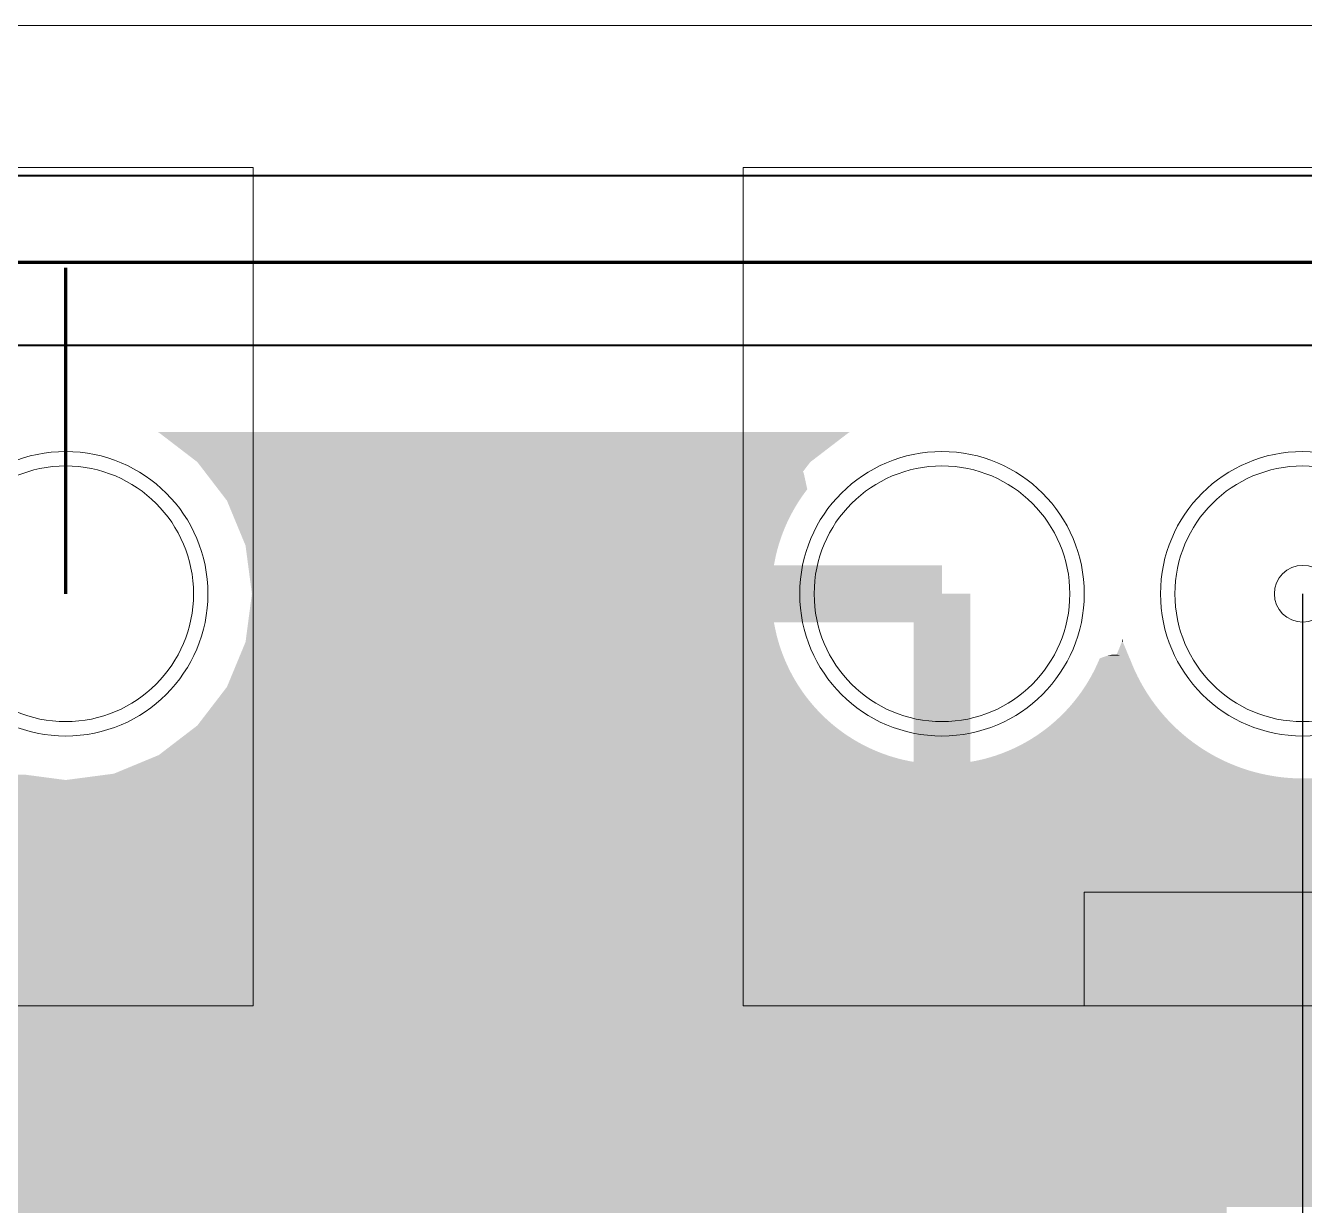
# Model space of a CAD drawing. Header units: millimetres. Extents: x 0 to 594, y 0 to 420.
# Drawn here: x 241.87 to 250.87, y 271.71 to 280.01 of the extents above; entities that cross this region are included whole.
import ezdxf

# ---------------------------------------------------------------- set-up
doc = ezdxf.new("R2010")
doc.units = ezdxf.units.MM
for name, pattern in [('K5LT32768', [0]), ('K5LT32771', [0]), ('K5LT32772', [0]), ('K5LT32773', [0]), ('K5LT32775', [0]), ('K5LT32780', [0]), ('K5LT32784', [0]), ('K5LT32787', [0])]:
    doc.linetypes.add(name, pattern=pattern)

# ---------------------------------------------------------------- blocks, each defined once
blk = doc.blocks.new('U224')
at = {"color": 7, "linetype": 'K5LT32768', "lineweight": 18}
blk.add_circle((250.8616, 276.0149), 0.2, dxfattribs=at)
blk = doc.blocks.new('U273')
at = {"color": 7, "linetype": 'K5LT32768', "lineweight": 18}
blk.add_circle((248.3216, 276.0149), 0.9, dxfattribs=at)
blk = doc.blocks.new('U274')
at = {"color": 7, "linetype": 'K5LT32768', "lineweight": 18}
blk.add_circle((250.8616, 276.0149), 0.9, dxfattribs=at)
blk = doc.blocks.new('U277')
at = {"color": 7, "linetype": 'K5LT32768', "lineweight": 18}
blk.add_circle((242.1516, 276.0149), 0.9, dxfattribs=at)
blk = doc.blocks.new('U398')
at = {"color": 1, "linetype": 'K5LT32771', "lineweight": 18, "true_color": 0xff0000}
blk.add_circle((248.3216, 276.0149), 1.0016, dxfattribs=at)
blk = doc.blocks.new('U399')
at = {"color": 1, "linetype": 'K5LT32771', "lineweight": 18, "true_color": 0xff0000}
blk.add_circle((250.8616, 276.0149), 1.0016, dxfattribs=at)
blk = doc.blocks.new('U402')
at = {"color": 1, "linetype": 'K5LT32771', "lineweight": 18, "true_color": 0xff0000}
blk.add_circle((242.1516, 276.0149), 1.0016, dxfattribs=at)
blk = doc.blocks.new('U976')
at = {"color": 3, "linetype": 'K5LT32773', "lineweight": 18, "true_color": 0x00ff00}
blk.add_circle((248.3216, 276.0149), 0.9, dxfattribs=at)
blk = doc.blocks.new('U977')
at = {"color": 3, "linetype": 'K5LT32773', "lineweight": 18, "true_color": 0x00ff00}
blk.add_circle((250.8616, 276.0149), 0.9, dxfattribs=at)
blk = doc.blocks.new('U980')
at = {"color": 3, "linetype": 'K5LT32773', "lineweight": 18, "true_color": 0x00ff00}
blk.add_circle((242.1516, 276.0149), 0.9, dxfattribs=at)
blk = doc.blocks.new('U1371')
at = {"color": 1, "linetype": 'K5LT32771', "lineweight": 18, "true_color": 0xff0000}
blk.add_circle((248.3216, 276.0149), 1.0016, dxfattribs=at)
blk = doc.blocks.new('U1372')
at = {"color": 1, "linetype": 'K5LT32771', "lineweight": 18, "true_color": 0xff0000}
blk.add_circle((250.8616, 276.0149), 1.0016, dxfattribs=at)
blk = doc.blocks.new('U1375')
at = {"color": 1, "linetype": 'K5LT32771', "lineweight": 18, "true_color": 0xff0000}
blk.add_circle((242.1516, 276.0149), 1.0016, dxfattribs=at)

msp = doc.modelspace()

# ---------------------------------------------------------------- hatches: boundary and pattern name
at = {"true_color": 0x00ff00}
for points in [[(242.8009, 277.1531), (242.8008, 277.1531), (247.6724, 277.1531)], [(242.8072, 277.1504), (242.8009, 277.1531), (247.6724, 277.1531), (247.666, 277.1504)], [(243.0788, 276.9421), (242.8072, 277.1504), (247.666, 277.1504), (247.3944, 276.9421)], [(242.8072, 277.1504), (242.8072, 277.1504), (247.666, 277.1504), (247.666, 277.1504)], [(243.2872, 276.6705), (243.0788, 276.9421), (247.3944, 276.9421), (247.1861, 276.6705)], [(243.0788, 276.9421), (243.0788, 276.9421), (247.3944, 276.9421), (247.3944, 276.9421)], [(243.4181, 276.3543), (243.2872, 276.6705), (247.1861, 276.6705), (247.0551, 276.3543)], [(243.4628, 276.0149), (243.4181, 276.3543), (247.0551, 276.3543), (247.0104, 276.0149)], [(243.4181, 276.3543), (243.4181, 276.3543), (247.0551, 276.3543), (247.0551, 276.3543)], [(243.4181, 275.6755), (243.4628, 276.0149), (247.0104, 276.0149), (247.0551, 275.6755)], [(243.4628, 276.0149), (243.4628, 276.0149), (247.0104, 276.0149), (247.0104, 276.0149)], [(243.2872, 275.3593), (243.4181, 275.6755), (247.0551, 275.6755), (247.1861, 275.3593)], [(243.4181, 275.6755), (243.4181, 275.6755), (247.0551, 275.6755), (247.0551, 275.6755)], [(249.4572, 275.3593), (249.5881, 275.6755), (249.5951, 275.6755), (249.7261, 275.3593)], [(249.5881, 275.6755), (249.5916, 275.7016), (249.5951, 275.6755)], [(249.5881, 275.6755), (249.5881, 275.6755), (249.5951, 275.6755), (249.5951, 275.6755)], [(243.0788, 275.0877), (243.2872, 275.3593), (247.1861, 275.3593), (247.3944, 275.0877)], [(249.2488, 275.0877), (249.4572, 275.3593), (249.7261, 275.3593), (249.9344, 275.0877)], [(242.8072, 274.8794), (243.0788, 275.0877), (247.3944, 275.0877), (247.666, 274.8794)], [(243.0788, 275.0877), (243.0788, 275.0877), (247.3944, 275.0877), (247.3944, 275.0877)], [(248.9772, 274.8794), (249.2488, 275.0877), (249.9344, 275.0877), (250.206, 274.8794)], [(249.2488, 275.0877), (249.2488, 275.0877), (249.9344, 275.0877), (249.9344, 275.0877)], [(242.491, 274.7484), (242.8072, 274.8794), (247.666, 274.8794), (247.9822, 274.7484)], [(242.8072, 274.8794), (242.8072, 274.8794), (247.666, 274.8794), (247.666, 274.8794)], [(248.661, 274.7484), (248.8567, 274.8295), (250.3263, 274.8295), (250.3263, 274.7484)], [(248.8567, 274.8295), (248.9772, 274.8794), (250.206, 274.8794), (250.3263, 274.8295)], [(248.9772, 274.8794), (248.9772, 274.8794), (250.206, 274.8794), (250.206, 274.8794)], [(239.8969, 274.7037), (239.8969, 274.7412), (241.8669, 274.7412), (242.1516, 274.7037)], [(242.1516, 274.7037), (242.491, 274.7484), (247.9822, 274.7484), (248.3216, 274.7037)], [(242.491, 274.7484), (242.491, 274.7484), (247.9822, 274.7484), (247.9822, 274.7484)], [(248.3216, 274.7037), (248.661, 274.7484), (250.3263, 274.7484), (250.3263, 274.7037)], [(239.8969, 271.565), (239.8969, 274.7037), (250.3263, 274.7037), (250.3263, 271.565)]]:
    msp.add_hatch(color=3, dxfattribs=at).paths.add_polyline_path(points)
for points in [[(243.5517, 276.8796), (243.5517, 276.9502), (247.2798, 276.9502), (247.3402, 276.8796)], [(243.5517, 276.9502), (243.5517, 276.9502), (247.2798, 276.9502)], [(243.5517, 276.8614), (243.5517, 276.8796), (247.3402, 276.8796), (247.3489, 276.8614)], [(243.5517, 276.7502), (243.5517, 276.8614), (247.3489, 276.8614), (247.3732, 276.7502)], [(243.5517, 276.7495), (243.5517, 276.7502), (247.3732, 276.7502), (247.3726, 276.7495)], [(243.5517, 276.7252), (243.5517, 276.7495), (247.3726, 276.7495), (247.3543, 276.7252)], [(243.5517, 276.7005), (243.5517, 276.7252), (247.3543, 276.7252), (247.3366, 276.7005)], [(243.5517, 276.6753), (243.5517, 276.7005), (247.3366, 276.7005), (247.3196, 276.6753)], [(243.5517, 276.6497), (243.5517, 276.6753), (247.3196, 276.6753), (247.3031, 276.6497)], [(243.5517, 276.6237), (243.5517, 276.6497), (247.3031, 276.6497), (247.2874, 276.6237)], [(243.5517, 276.5973), (243.5517, 276.6237), (247.2874, 276.6237), (247.2723, 276.5973)], [(243.5517, 276.5705), (243.5517, 276.5973), (247.2723, 276.5973), (247.2579, 276.5705)], [(243.5517, 276.5434), (243.5517, 276.5705), (247.2579, 276.5705), (247.2442, 276.5434)], [(243.5517, 276.516), (243.5517, 276.5434), (247.2442, 276.5434), (247.2311, 276.516)], [(243.5517, 276.4882), (243.5517, 276.516), (247.2311, 276.516), (247.2188, 276.4882)], [(243.5517, 276.4601), (243.5517, 276.4882), (247.2188, 276.4882), (247.2071, 276.4601)], [(243.5517, 276.4317), (243.5517, 276.4601), (247.2071, 276.4601), (247.1962, 276.4317)], [(243.5517, 276.4031), (243.5517, 276.4317), (247.1962, 276.4317), (247.186, 276.4031)], [(243.5517, 276.3742), (243.5517, 276.4031), (247.186, 276.4031), (247.1765, 276.3742)], [(243.5517, 276.345), (243.5517, 276.3742), (247.1765, 276.3742), (247.1678, 276.345)], [(243.5517, 276.3157), (243.5517, 276.345), (247.1678, 276.345), (247.1598, 276.3157)], [(243.5517, 276.2862), (243.5517, 276.3157), (247.1598, 276.3157), (247.1526, 276.2862)], [(243.5517, 276.2565), (243.5517, 276.2862), (247.1526, 276.2862), (247.1461, 276.2565)], [(243.5517, 276.2266), (243.5517, 276.2565), (247.1461, 276.2565), (247.1403, 276.2266)], [(243.5517, 276.2149), (243.5517, 276.2266), (247.1403, 276.2266), (247.1384, 276.2149)], [(243.5517, 276.0149), (243.5517, 276.2149), (248.3216, 276.2149), (248.3216, 276.0149)], [(243.5517, 276.2149), (243.5517, 276.2149), (247.1384, 276.2149), (248.3216, 276.2149)], [(243.5502, 275.9502), (243.5513, 275.9826), (248.5216, 275.9826), (248.5216, 275.9502)], [(243.5513, 275.9826), (243.5517, 276.0149), (248.5216, 276.0149), (248.5216, 275.9826)], [(243.5517, 276.0149), (243.5517, 276.0149), (248.3216, 276.0149), (248.5216, 276.0149)], [(243.5457, 275.8857), (243.5483, 275.918), (248.5216, 275.918), (248.5216, 275.8857)], [(243.5483, 275.918), (243.5502, 275.9502), (248.5216, 275.9502), (248.5216, 275.918)], [(243.5334, 275.7895), (243.5355, 275.8032), (247.1403, 275.8032), (247.143, 275.7895)], [(243.5355, 275.8032), (243.5373, 275.8149), (247.1384, 275.8149), (247.1403, 275.8032)], [(243.5373, 275.8149), (243.5383, 275.8215), (248.5216, 275.8215), (248.5216, 275.8149)], [(243.5383, 275.8215), (243.5424, 275.8536), (248.5216, 275.8536), (248.5216, 275.8215)], [(243.5424, 275.8536), (243.5457, 275.8857), (248.5216, 275.8857), (248.5216, 275.8536)], [(248.1216, 274.8317), (248.1216, 275.8149), (248.5216, 275.8149), (248.5216, 274.8317)], [(243.5145, 275.6943), (243.5189, 275.7141), (247.1598, 275.7141), (247.1652, 275.6943)], [(243.5189, 275.7141), (243.5215, 275.7259), (247.1569, 275.7259), (247.1598, 275.7141)], [(243.5215, 275.7259), (243.525, 275.7436), (247.1526, 275.7436), (247.1569, 275.7259)], [(243.525, 275.7436), (243.5278, 275.7576), (247.1496, 275.7576), (247.1526, 275.7436)], [(243.5278, 275.7576), (243.5306, 275.7733), (247.1461, 275.7733), (247.1496, 275.7576)], [(243.5306, 275.7733), (243.5334, 275.7895), (247.143, 275.7895), (247.1461, 275.7733)], [(243.489, 275.6007), (243.4968, 275.6268), (247.186, 275.6268), (247.1953, 275.6007)], [(243.4968, 275.6268), (243.4982, 275.6317), (247.1844, 275.6317), (247.186, 275.6268)], [(243.4982, 275.6317), (243.5047, 275.6556), (247.1765, 275.6556), (247.1844, 275.6317)], [(243.5047, 275.6556), (243.5067, 275.663), (247.1743, 275.663), (247.1765, 275.6556)], [(243.5067, 275.663), (243.5122, 275.6848), (247.1678, 275.6848), (247.1743, 275.663)], [(243.5122, 275.6848), (243.5145, 275.6943), (247.1652, 275.6943), (247.1678, 275.6848)], [(243.459, 275.5139), (243.4685, 275.5394), (247.2198, 275.5394), (247.2311, 275.5139)], [(243.4685, 275.5394), (243.4693, 275.5416), (247.2188, 275.5416), (247.2198, 275.5394)], [(243.4693, 275.5416), (243.479, 275.5697), (247.2071, 275.5697), (247.2188, 275.5416)], [(243.479, 275.5697), (243.4791, 275.57), (247.207, 275.57), (247.2071, 275.5697)], [(243.4791, 275.57), (243.4882, 275.5981), (247.1962, 275.5981), (247.207, 275.57)], [(243.4882, 275.5981), (243.489, 275.6007), (247.1953, 275.6007), (247.1962, 275.5981)], [(249.4137, 275.5174), (249.4244, 275.5416), (249.6508, 275.5416), (249.6605, 275.5174)], [(249.4244, 275.5416), (249.4267, 275.547), (249.6486, 275.547), (249.6508, 275.5416)], [(249.4267, 275.547), (249.431, 275.5573), (249.6448, 275.5573), (249.6486, 275.547)], [(249.431, 275.5573), (249.4322, 275.5603), (249.6354, 275.5603), (249.6448, 275.5573)], [(249.4322, 275.5603), (249.4873, 275.5797), (249.5745, 275.5797), (249.6354, 275.5603)], [(249.4873, 275.5797), (249.5188, 275.5859), (249.5551, 275.5859), (249.5745, 275.5797)], [(249.5188, 275.5859), (249.522, 275.5861), (249.5544, 275.5861), (249.5551, 275.5859)], [(249.522, 275.5861), (249.543, 275.5874), (249.5544, 275.5861)], [(243.4247, 275.4325), (243.4324, 275.4494), (247.2632, 275.4494), (247.2723, 275.4325)], [(243.4324, 275.4494), (243.4367, 275.4593), (247.2579, 275.4593), (247.2632, 275.4494)], [(243.4367, 275.4593), (243.4451, 275.4791), (247.2479, 275.4791), (247.2579, 275.4593)], [(243.4451, 275.4791), (243.4481, 275.4864), (247.2442, 275.4864), (247.2479, 275.4791)], [(243.4481, 275.4864), (243.4572, 275.5091), (247.2334, 275.5091), (247.2442, 275.4864)], [(243.4572, 275.5091), (243.459, 275.5139), (247.2311, 275.5139), (247.2334, 275.5091)], [(249.3709, 275.4325), (249.3852, 275.459), (249.6863, 275.459), (249.6993, 275.4325)], [(249.3852, 275.459), (249.3853, 275.4593), (249.6862, 275.4593), (249.6863, 275.459)], [(249.3853, 275.4593), (249.399, 275.4864), (249.6738, 275.4864), (249.6862, 275.4593)], [(249.399, 275.4864), (249.3998, 275.488), (249.673, 275.488), (249.6738, 275.4864)], [(249.3998, 275.488), (249.4121, 275.5139), (249.662, 275.5139), (249.673, 275.488)], [(249.4121, 275.5139), (249.4137, 275.5174), (249.6605, 275.5174), (249.662, 275.5139)], [(243.3748, 275.3336), (243.3862, 275.3545), (247.3196, 275.3545), (247.3337, 275.3336)], [(243.3862, 275.3545), (243.3902, 275.362), (247.3148, 275.362), (247.3196, 275.3545)], [(243.3902, 275.362), (243.3995, 275.3801), (247.3031, 275.3801), (247.3148, 275.362)], [(243.3995, 275.3801), (243.4049, 275.3908), (247.2967, 275.3908), (247.3031, 275.3801)], [(243.4049, 275.3908), (243.4123, 275.4061), (247.2874, 275.4061), (247.2967, 275.3908)], [(243.4123, 275.4061), (243.419, 275.4199), (247.2795, 275.4199), (247.2874, 275.4061)], [(243.419, 275.4199), (243.4247, 275.4325), (247.2723, 275.4325), (247.2795, 275.4199)], [(249.3183, 275.3465), (249.3237, 275.3545), (249.7419, 275.3545), (249.7465, 275.3465)], [(249.3237, 275.3545), (249.3363, 275.3741), (249.7304, 275.3741), (249.7419, 275.3545)], [(249.3363, 275.3741), (249.3401, 275.3801), (249.7271, 275.3801), (249.7304, 275.3741)], [(249.3401, 275.3801), (249.3533, 275.402), (249.715, 275.402), (249.7271, 275.3801)], [(249.3533, 275.402), (249.3558, 275.4061), (249.7129, 275.4061), (249.715, 275.402)], [(249.3558, 275.4061), (249.3697, 275.4304), (249.7003, 275.4304), (249.7129, 275.4061)], [(249.3697, 275.4304), (249.3709, 275.4325), (249.6993, 275.4325), (249.7003, 275.4304)], [(243.3284, 275.2565), (243.342, 275.2779), (247.3745, 275.2779), (247.3915, 275.2565)], [(243.342, 275.2779), (243.3435, 275.2803), (247.3726, 275.2803), (247.3745, 275.2779)], [(243.3435, 275.2803), (243.3582, 275.3046), (247.3543, 275.3046), (247.3726, 275.2803)], [(243.3582, 275.3046), (243.3587, 275.3055), (247.3537, 275.3055), (247.3543, 275.3046)], [(243.3587, 275.3055), (243.3724, 275.3293), (247.3366, 275.3293), (247.3537, 275.3055)], [(243.3724, 275.3293), (243.3748, 275.3336), (247.3337, 275.3336), (247.3366, 275.3293)], [(249.2517, 275.2565), (249.2595, 275.2663), (249.7987, 275.2663), (249.8058, 275.2565)], [(249.2595, 275.2663), (249.2706, 275.2803), (249.7891, 275.2803), (249.7987, 275.2663)], [(249.2706, 275.2803), (249.2799, 275.2926), (249.7806, 275.2926), (249.7891, 275.2803)], [(249.2799, 275.2926), (249.2889, 275.3046), (249.7728, 275.3046), (249.7806, 275.2926)], [(249.2889, 275.3046), (249.2995, 275.3193), (249.7632, 275.3193), (249.7728, 275.3046)], [(249.2995, 275.3193), (249.3066, 275.3293), (249.7571, 275.3293), (249.7632, 275.3193)], [(249.3066, 275.3293), (249.3183, 275.3465), (249.7465, 275.3465), (249.7571, 275.3293)], [(243.2651, 275.1663), (243.2689, 275.1712), (247.4683, 275.1712), (247.473, 275.1663)], [(243.2689, 275.1712), (243.2814, 275.1881), (247.4518, 275.1881), (247.4683, 275.1712)], [(243.2814, 275.1881), (243.2881, 275.1972), (247.4434, 275.1972), (247.4518, 275.1881)], [(243.2881, 275.1972), (243.2974, 275.2104), (247.4311, 275.2104), (247.4434, 275.1972)], [(243.2974, 275.2104), (243.3067, 275.2237), (247.4194, 275.2237), (247.4311, 275.2104)], [(243.3067, 275.2237), (243.3131, 275.2332), (247.411, 275.2332), (247.4194, 275.2237)], [(243.3131, 275.2332), (243.3246, 275.2505), (247.3965, 275.2505), (247.411, 275.2332)], [(243.3246, 275.2505), (243.3284, 275.2565), (247.3915, 275.2565), (247.3965, 275.2505)], [(249.1702, 275.1663), (249.1914, 275.1881), (249.8583, 275.1881), (249.8767, 275.1663)], [(249.1914, 275.1881), (249.1933, 275.1901), (249.8566, 275.1901), (249.8583, 275.1881)], [(249.1933, 275.1901), (249.2121, 275.2104), (249.8404, 275.2104), (249.8566, 275.1901)], [(249.2121, 275.2104), (249.2162, 275.215), (249.8367, 275.215), (249.8404, 275.2104)], [(249.2162, 275.215), (249.2322, 275.2332), (249.8228, 275.2332), (249.8367, 275.215)], [(249.2322, 275.2332), (249.2382, 275.2404), (249.8173, 275.2404), (249.8228, 275.2332)], [(249.2382, 275.2404), (249.2517, 275.2565), (249.8058, 275.2565), (249.8173, 275.2404)], [(243.1863, 275.0717), (243.198, 275.0848), (247.5632, 275.0848), (247.5797, 275.0717)], [(243.198, 275.0848), (243.2078, 275.0958), (247.5501, 275.0958), (247.5632, 275.0848)], [(243.2078, 275.0958), (243.215, 275.1043), (247.5399, 275.1043), (247.5501, 275.0958)], [(243.215, 275.1043), (243.2287, 275.1205), (247.5215, 275.1205), (247.5399, 275.1043)], [(243.2287, 275.1205), (243.2319, 275.1244), (247.5171, 275.1244), (247.5215, 275.1205)], [(243.2319, 275.1244), (243.2487, 275.1451), (247.4948, 275.1451), (247.5171, 275.1244)], [(243.2487, 275.1451), (243.2491, 275.1456), (247.4943, 275.1456), (247.4948, 275.1451)], [(243.2491, 275.1456), (243.2651, 275.1663), (247.473, 275.1663), (247.4943, 275.1456)], [(249.0655, 275.0733), (249.08, 275.0848), (249.9534, 275.0848), (249.9651, 275.0733)], [(249.08, 275.0848), (249.0929, 275.0956), (249.9423, 275.0956), (249.9534, 275.0848)], [(249.0929, 275.0956), (249.1033, 275.1043), (249.9338, 275.1043), (249.9423, 275.0956)], [(249.1033, 275.1043), (249.1193, 275.1184), (249.92, 275.1184), (249.9338, 275.1043)], [(249.1193, 275.1184), (249.1261, 275.1244), (249.9145, 275.1244), (249.92, 275.1184)], [(249.1261, 275.1244), (249.1449, 275.1418), (249.8983, 275.1418), (249.9145, 275.1244)], [(249.1449, 275.1418), (249.1484, 275.1451), (249.8954, 275.1451), (249.8983, 275.1418)], [(249.1484, 275.1451), (249.1696, 275.1657), (249.8772, 275.1657), (249.8954, 275.1451)], [(249.1696, 275.1657), (249.1702, 275.1663), (249.8767, 275.1663), (249.8772, 275.1657)], [(243.0954, 274.9807), (243.1122, 274.9964), (247.6868, 274.9964), (247.7128, 274.9807)], [(243.1122, 274.9964), (243.1185, 275.0023), (247.6777, 275.0023), (247.6868, 274.9964)], [(243.1185, 275.0023), (243.1294, 275.0129), (247.6612, 275.0129), (247.6777, 275.0023)], [(243.1294, 275.0129), (243.1416, 275.0249), (247.6434, 275.0249), (247.6612, 275.0129)], [(243.1416, 275.0249), (243.1465, 275.0299), (247.636, 275.0299), (247.6434, 275.0249)], [(243.1465, 275.0299), (243.1638, 275.0476), (247.6113, 275.0476), (247.636, 275.0299)], [(243.1638, 275.0476), (243.1642, 275.048), (247.6108, 275.048), (247.6113, 275.0476)], [(243.1642, 275.048), (243.1809, 275.0659), (247.587, 275.0659), (247.6108, 275.048)], [(243.1809, 275.0659), (243.1863, 275.0717), (247.5797, 275.0717), (247.587, 275.0659)], [(248.9304, 274.9807), (248.9458, 274.99), (250.0617, 274.99), (250.0739, 274.9807)], [(248.9458, 274.99), (248.9564, 274.9964), (250.0537, 274.9964), (250.0617, 274.99)], [(248.9564, 274.9964), (248.9774, 275.0099), (250.0368, 275.0099), (250.0537, 274.9964)], [(248.9774, 275.0099), (248.982, 275.0129), (250.0333, 275.0129), (250.0368, 275.0099)], [(248.982, 275.0129), (249.0072, 275.0299), (250.0131, 275.0299), (250.0333, 275.0129)], [(249.0072, 275.0299), (249.0081, 275.0305), (250.0124, 275.0305), (250.0131, 275.0299)], [(249.0081, 275.0305), (249.0319, 275.0476), (249.9931, 275.0476), (250.0124, 275.0305)], [(249.0319, 275.0476), (249.0372, 275.0516), (249.9885, 275.0516), (249.9931, 275.0476)], [(249.0372, 275.0516), (249.0562, 275.0659), (249.9731, 275.0659), (249.9885, 275.0516)], [(249.0562, 275.0659), (249.0655, 275.0733), (249.9651, 275.0733), (249.9731, 275.0659)], [(242.9844, 274.8895), (242.9953, 274.8976), (247.8837, 274.8976), (247.9048, 274.8895)], [(242.9953, 274.8976), (242.9989, 274.9004), (247.8764, 274.9004), (247.8837, 274.8976)], [(242.9989, 274.9004), (243.0141, 274.9121), (247.8483, 274.9121), (247.8764, 274.9004)], [(243.0141, 274.9121), (243.0209, 274.9174), (247.8364, 274.9174), (247.8483, 274.9121)], [(243.0209, 274.9174), (243.0295, 274.9244), (247.8206, 274.9244), (247.8364, 274.9174)], [(243.0295, 274.9244), (243.0457, 274.9375), (247.7931, 274.9375), (247.8206, 274.9244)], [(243.0457, 274.9375), (243.046, 274.9378), (247.7925, 274.9378), (247.7931, 274.9375)], [(243.046, 274.9378), (243.0619, 274.9512), (247.766, 274.9512), (247.7925, 274.9378)], [(243.0619, 274.9512), (243.0707, 274.9587), (247.7521, 274.9587), (247.766, 274.9512)], [(243.0707, 274.9587), (243.0785, 274.9656), (247.7392, 274.9656), (247.7521, 274.9587)], [(243.0785, 274.9656), (243.0948, 274.9802), (247.7137, 274.9802), (247.7392, 274.9656)], [(243.0948, 274.9802), (243.0954, 274.9807), (247.7128, 274.9807), (247.7137, 274.9802)], [(248.7384, 274.8895), (248.7653, 274.8998), (250.1932, 274.8998), (250.2109, 274.8895)], [(248.7653, 274.8998), (248.7668, 274.9004), (250.1922, 274.9004), (250.1932, 274.8998)], [(248.7668, 274.9004), (248.7949, 274.9121), (250.1732, 274.9121), (250.1922, 274.9004)], [(248.7949, 274.9121), (248.8048, 274.9165), (250.166, 274.9165), (250.1732, 274.9121)], [(248.8048, 274.9165), (248.8226, 274.9244), (250.1539, 274.9244), (250.166, 274.9165)], [(248.8226, 274.9244), (248.8426, 274.9339), (250.1393, 274.9339), (250.1539, 274.9244)], [(248.8426, 274.9339), (248.8501, 274.9375), (250.1341, 274.9375), (250.1393, 274.9339)], [(248.8501, 274.9375), (248.8772, 274.9512), (250.1142, 274.9512), (250.1341, 274.9375)], [(248.8772, 274.9512), (248.8787, 274.952), (250.113, 274.952), (250.1142, 274.9512)], [(248.8787, 274.952), (248.904, 274.9656), (250.0941, 274.9656), (250.113, 274.952)], [(248.904, 274.9656), (248.9128, 274.9706), (250.0871, 274.9706), (250.0941, 274.9656)], [(248.9128, 274.9706), (248.9304, 274.9807), (250.0739, 274.9807), (250.0871, 274.9706)], [(242.8507, 274.8019), (242.861, 274.8078), (250.379, 274.8078), (250.3937, 274.8019)], [(242.861, 274.8078), (242.871, 274.8138), (250.3641, 274.8138), (250.379, 274.8078)], [(242.871, 274.8138), (242.8887, 274.8245), (250.339, 274.8245), (250.3641, 274.8138)], [(242.8887, 274.8245), (242.8915, 274.8263), (250.3347, 274.8263), (250.339, 274.8245)], [(242.8915, 274.8263), (242.9, 274.8317), (250.3229, 274.8317), (250.3347, 274.8263)], [(242.9, 274.8317), (242.903, 274.8336), (248.1099, 274.8336), (248.1216, 274.8317)], [(242.903, 274.8336), (242.9121, 274.8394), (248.08, 274.8394), (248.1099, 274.8336)], [(242.9121, 274.8394), (242.916, 274.8419), (248.0686, 274.8419), (248.08, 274.8394)], [(242.916, 274.8419), (242.922, 274.8459), (248.0503, 274.8459), (248.0686, 274.8419)], [(242.922, 274.8459), (242.9328, 274.8531), (248.0208, 274.8531), (248.0503, 274.8459)], [(242.9328, 274.8531), (242.9428, 274.8598), (247.9963, 274.8598), (248.0208, 274.8531)], [(242.9428, 274.8598), (242.9447, 274.8611), (247.9915, 274.8611), (247.9963, 274.8598)], [(242.9447, 274.8611), (242.9571, 274.8698), (247.9623, 274.8698), (247.9915, 274.8611)], [(242.9571, 274.8698), (242.9693, 274.8784), (247.9363, 274.8784), (247.9623, 274.8698)], [(242.9693, 274.8784), (242.9705, 274.8793), (247.9335, 274.8793), (247.9363, 274.8784)], [(242.9705, 274.8793), (242.9844, 274.8895), (247.9048, 274.8895), (247.9335, 274.8793)], [(248.5216, 274.8317), (248.5333, 274.8336), (250.3188, 274.8336), (250.3229, 274.8317)], [(248.5333, 274.8336), (248.5632, 274.8394), (250.3062, 274.8394), (250.3188, 274.8336)], [(248.5632, 274.8394), (248.5641, 274.8396), (250.3057, 274.8396), (250.3062, 274.8394)], [(248.5641, 274.8396), (248.5929, 274.8459), (250.2929, 274.8459), (250.3057, 274.8396)], [(248.5929, 274.8459), (248.6224, 274.8531), (250.2781, 274.8531), (250.2929, 274.8459)], [(248.6224, 274.8531), (248.6243, 274.8536), (250.2771, 274.8536), (250.2781, 274.8531)], [(248.6243, 274.8536), (248.6517, 274.8611), (250.2626, 274.8611), (250.2771, 274.8536)], [(248.6517, 274.8611), (248.6759, 274.8683), (250.2487, 274.8683), (250.2626, 274.8611)], [(248.6759, 274.8683), (248.6809, 274.8698), (250.246, 274.8698), (250.2487, 274.8683)], [(248.6809, 274.8698), (248.7098, 274.8793), (250.2288, 274.8793), (250.246, 274.8698)], [(248.7098, 274.8793), (248.7222, 274.8837), (250.2208, 274.8837), (250.2288, 274.8793)], [(248.7222, 274.8837), (248.7384, 274.8895), (250.2109, 274.8895), (250.2208, 274.8837)], [(242.675, 274.7164), (242.6797, 274.7183), (250.766, 274.7183), (250.7978, 274.7164)], [(242.6797, 274.7183), (242.6867, 274.7211), (250.7342, 274.7211), (250.766, 274.7183)], [(242.6867, 274.7211), (242.6874, 274.7214), (250.7315, 274.7214), (250.7342, 274.7211)], [(242.6874, 274.7214), (242.6949, 274.7246), (250.7025, 274.7246), (250.7315, 274.7214)], [(242.6949, 274.7246), (242.705, 274.7289), (250.6708, 274.7289), (250.7025, 274.7246)], [(242.705, 274.7289), (242.7169, 274.734), (250.6393, 274.734), (250.6708, 274.7289)], [(242.7169, 274.734), (242.7171, 274.7341), (250.6388, 274.7341), (250.6393, 274.734)], [(242.7171, 274.7341), (242.7297, 274.7398), (250.608, 274.7398), (250.6388, 274.7341)], [(242.7297, 274.7398), (242.7442, 274.7464), (250.5767, 274.7464), (250.608, 274.7398)], [(242.7442, 274.7464), (242.7466, 274.7475), (250.5721, 274.7475), (250.5767, 274.7464)], [(242.7466, 274.7475), (242.7596, 274.7538), (250.5457, 274.7538), (250.5721, 274.7475)], [(242.7596, 274.7538), (242.7757, 274.7616), (250.516, 274.7616), (250.5457, 274.7538)], [(242.7757, 274.7616), (242.7763, 274.7619), (250.5148, 274.7619), (250.516, 274.7616)], [(242.7763, 274.7619), (242.7937, 274.7708), (250.4842, 274.7708), (250.5148, 274.7619)], [(242.7937, 274.7708), (242.8045, 274.7763), (250.4668, 274.7763), (250.4842, 274.7708)], [(242.8045, 274.7763), (242.812, 274.7804), (250.4538, 274.7804), (250.4668, 274.7763)], [(242.812, 274.7804), (242.8311, 274.7908), (250.4236, 274.7908), (250.4538, 274.7804)], [(242.8311, 274.7908), (242.8329, 274.7918), (250.4209, 274.7918), (250.4236, 274.7908)], [(242.8329, 274.7918), (242.8507, 274.8019), (250.3937, 274.8019), (250.4209, 274.7918)], [(231.063, 274.6241), (231.095, 274.6282), (241.9582, 274.6282), (241.9902, 274.6241)], [(231.095, 274.6282), (231.127, 274.6331), (241.9262, 274.6331), (241.9582, 274.6282)], [(231.127, 274.6331), (231.1589, 274.6387), (241.8943, 274.6387), (241.9262, 274.6331)], [(231.1589, 274.6387), (231.1906, 274.645), (241.8626, 274.645), (241.8943, 274.6387)], [(242.313, 274.6241), (242.345, 274.6282), (253.2082, 274.6282), (253.2402, 274.6241)], [(242.345, 274.6282), (242.377, 274.6331), (253.1762, 274.6331), (253.2082, 274.6282)], [(242.377, 274.6331), (242.4089, 274.6387), (253.1443, 274.6387), (253.1762, 274.6331)], [(242.4089, 274.6387), (242.4406, 274.645), (253.1126, 274.645), (253.1443, 274.6387)], [(242.4406, 274.645), (242.4722, 274.652), (253.0811, 274.652), (253.1126, 274.645)], [(242.4722, 274.652), (242.5036, 274.6598), (253.0496, 274.6598), (253.0811, 274.652)], [(242.5036, 274.6598), (242.5348, 274.6682), (253.0184, 274.6682), (253.0496, 274.6598)], [(242.5348, 274.6682), (242.5658, 274.6775), (252.9874, 274.6775), (253.0184, 274.6682)], [(242.5658, 274.6775), (242.5965, 274.6874), (252.9567, 274.6874), (252.9874, 274.6775)], [(242.5965, 274.6874), (242.6271, 274.698), (252.9261, 274.698), (252.9567, 274.6874)], [(242.6271, 274.698), (242.6574, 274.7093), (252.8958, 274.7093), (252.9261, 274.698)], [(242.6574, 274.7093), (242.6711, 274.7148), (252.8822, 274.7148), (252.8958, 274.7093)], [(242.6711, 274.7148), (242.672, 274.7152), (250.8297, 274.7152), (250.8616, 274.7148)], [(242.672, 274.7152), (242.675, 274.7164), (250.7978, 274.7164), (250.8297, 274.7152)], [(250.8616, 274.7148), (250.8935, 274.7152), (252.8812, 274.7152), (252.8822, 274.7148)], [(198.192, 274.498), (198.1978, 274.5625), (285.584, 274.5625), (285.6485, 274.498)], [(198.1978, 274.5625), (198.202, 274.6148), (285.5317, 274.6148), (285.584, 274.5625)], [(230.9016, 274.6148), (230.9339, 274.6152), (242.1193, 274.6152), (242.1516, 274.6148)], [(230.9339, 274.6152), (230.9663, 274.6163), (242.0869, 274.6163), (242.1193, 274.6152)], [(230.9663, 274.6163), (230.9985, 274.6182), (242.0547, 274.6182), (242.0869, 274.6163)], [(230.9985, 274.6182), (231.0308, 274.6208), (242.0224, 274.6208), (242.0547, 274.6182)], [(231.0308, 274.6208), (231.063, 274.6241), (241.9902, 274.6241), (242.0224, 274.6208)], [(242.1516, 274.6148), (242.1839, 274.6152), (253.3693, 274.6152), (253.4016, 274.6148)], [(242.1839, 274.6152), (242.2163, 274.6163), (253.3369, 274.6163), (253.3693, 274.6152)], [(242.2163, 274.6163), (242.2485, 274.6182), (253.3047, 274.6182), (253.3369, 274.6163)], [(242.2485, 274.6182), (242.2808, 274.6208), (253.2724, 274.6208), (253.3047, 274.6182)], [(242.2808, 274.6208), (242.313, 274.6241), (253.2402, 274.6241), (253.2724, 274.6208)], [(198.1854, 274.4337), (198.192, 274.498), (285.6485, 274.498), (285.7128, 274.4337)], [(198.1698, 274.3052), (198.1779, 274.3694), (285.7771, 274.3694), (285.8413, 274.3052)], [(198.1779, 274.3694), (198.1815, 274.3999), (285.7466, 274.3999), (285.7771, 274.3694)], [(198.1815, 274.3999), (198.1854, 274.4337), (285.7128, 274.4337), (285.7466, 274.3999)], [(198.1608, 274.2411), (198.1698, 274.3052), (285.8413, 274.3052), (285.9054, 274.2411)], [(198.1408, 274.115), (198.1511, 274.1771), (285.9694, 274.1771), (286.0315, 274.115)], [(198.1511, 274.1771), (198.1608, 274.2411), (285.9054, 274.2411), (285.9694, 274.1771)], [(206.883, 274.1146), (206.8616, 274.115), (286.0315, 274.115), (286.0319, 274.1146)], [(206.9044, 274.1135), (206.883, 274.1146), (286.0319, 274.1146), (286.033, 274.1135)], [(206.9257, 274.1116), (206.9044, 274.1135), (286.033, 274.1135), (286.0349, 274.1116)], [(206.947, 274.1089), (206.9257, 274.1116), (286.0349, 274.1116), (286.0376, 274.1089)], [(206.9682, 274.1055), (206.947, 274.1089), (286.0376, 274.1089), (286.041, 274.1055)], [(206.9892, 274.1013), (206.9682, 274.1055), (286.041, 274.1055), (286.0452, 274.1013)], [(207.01, 274.0964), (206.9892, 274.1013), (286.0452, 274.1013), (286.0501, 274.0964)], [(207.0307, 274.0907), (207.01, 274.0964), (286.0501, 274.0964), (286.0558, 274.0907)], [(207.0511, 274.0843), (207.0307, 274.0907), (286.0558, 274.0907), (286.0622, 274.0843)], [(207.0713, 274.0772), (207.0511, 274.0843), (286.0622, 274.0843), (286.0693, 274.0772)], [(207.0912, 274.0693), (207.0713, 274.0772), (286.0693, 274.0772), (286.0772, 274.0693)], [(207.1109, 274.0608), (207.0912, 274.0693), (286.0772, 274.0693), (286.0857, 274.0608)], [(207.1302, 274.0515), (207.1109, 274.0608), (286.0857, 274.0608), (286.095, 274.0515)], [(207.1492, 274.0416), (207.1302, 274.0515), (286.095, 274.0515), (286.1049, 274.0416)], [(207.1678, 274.031), (207.1492, 274.0416), (286.1049, 274.0416), (286.1155, 274.031)], [(207.186, 274.0197), (207.1678, 274.031), (286.1155, 274.031), (286.1268, 274.0197)], [(207.2039, 274.0078), (207.186, 274.0197), (286.1268, 274.0197), (286.1387, 274.0078)], [(207.2212, 273.9953), (207.2039, 274.0078), (286.1387, 274.0078), (286.1512, 273.9953)], [(207.2381, 273.9822), (207.2212, 273.9953), (286.1512, 273.9953), (286.1643, 273.9822)], [(207.2546, 273.9684), (207.2381, 273.9822), (286.1643, 273.9822), (286.1781, 273.9684)], [(207.2705, 273.9541), (207.2546, 273.9684), (286.1781, 273.9684), (286.1924, 273.9541)], [(207.2859, 273.9392), (207.2705, 273.9541), (286.1924, 273.9541), (286.2073, 273.9392)], [(207.3008, 273.9238), (207.2859, 273.9392), (286.2073, 273.9392), (286.2227, 273.9238)], [(207.3151, 273.9079), (207.3008, 273.9238), (286.2227, 273.9238), (286.2386, 273.9079)], [(207.3289, 273.8914), (207.3151, 273.9079), (286.2386, 273.9079), (286.2551, 273.8914)], [(207.342, 273.8745), (207.3289, 273.8914), (286.2551, 273.8914), (286.272, 273.8745)], [(207.3545, 273.8572), (207.342, 273.8745), (286.272, 273.8745), (286.2893, 273.8572)], [(207.3664, 273.8393), (207.3545, 273.8572), (286.2893, 273.8572), (286.3072, 273.8393)], [(207.3777, 273.8211), (207.3664, 273.8393), (286.3072, 273.8393), (286.3254, 273.8211)], [(207.3883, 273.8025), (207.3777, 273.8211), (286.3254, 273.8211), (286.344, 273.8025)], [(207.3982, 273.7835), (207.3883, 273.8025), (286.344, 273.8025), (286.363, 273.7835)], [(207.4071, 273.765), (207.3982, 273.7835), (286.363, 273.7835), (286.3815, 273.765)], [(212.8852, 273.7646), (212.8616, 273.765), (286.3815, 273.765), (286.3819, 273.7646)], [(212.9087, 273.7635), (212.8852, 273.7646), (286.3819, 273.7646), (286.383, 273.7635)], [(212.9322, 273.7617), (212.9087, 273.7635), (286.383, 273.7635), (286.3848, 273.7617)], [(212.9556, 273.7591), (212.9322, 273.7617), (286.3848, 273.7617), (286.3874, 273.7591)], [(212.9789, 273.7557), (212.9556, 273.7591), (286.3874, 273.7591), (286.3908, 273.7557)], [(213.0021, 273.7517), (212.9789, 273.7557), (286.3908, 273.7557), (286.3948, 273.7517)], [(213.0252, 273.7469), (213.0021, 273.7517), (286.3948, 273.7517), (286.3996, 273.7469)], [(213.0481, 273.7414), (213.0252, 273.7469), (286.3996, 273.7469), (286.4051, 273.7414)], [(213.0709, 273.7352), (213.0481, 273.7414), (286.4051, 273.7414), (286.4113, 273.7352)], [(213.0934, 273.7283), (213.0709, 273.7352), (286.4113, 273.7352), (286.4182, 273.7283)], [(213.1157, 273.7206), (213.0934, 273.7283), (286.4182, 273.7283), (286.4259, 273.7206)], [(213.1377, 273.7123), (213.1157, 273.7206), (286.4259, 273.7206), (286.4342, 273.7123)], [(213.1595, 273.7033), (213.1377, 273.7123), (286.4342, 273.7123), (286.4432, 273.7033)], [(213.181, 273.6936), (213.1595, 273.7033), (286.4432, 273.7033), (286.4529, 273.6936)], [(213.2021, 273.6832), (213.181, 273.6936), (286.4529, 273.6936), (286.4633, 273.6832)], [(213.223, 273.6722), (213.2021, 273.6832), (286.4633, 273.6832), (286.4743, 273.6722)], [(213.2434, 273.6605), (213.223, 273.6722), (286.4743, 273.6722), (286.486, 273.6605)], [(213.2635, 273.6482), (213.2434, 273.6605), (286.486, 273.6605), (286.4983, 273.6482)], [(213.2832, 273.6353), (213.2635, 273.6482), (286.4983, 273.6482), (286.5112, 273.6353)], [(213.3025, 273.6217), (213.2832, 273.6353), (286.5112, 273.6353), (286.5248, 273.6217)], [(213.3213, 273.6076), (213.3025, 273.6217), (286.5248, 273.6217), (286.5389, 273.6076)], [(213.3397, 273.5928), (213.3213, 273.6076), (286.5389, 273.6076), (286.5537, 273.5928)], [(213.3576, 273.5775), (213.3397, 273.5928), (286.5537, 273.5928), (286.569, 273.5775)], [(213.3751, 273.5617), (213.3576, 273.5775), (286.569, 273.5775), (286.5848, 273.5617)], [(213.392, 273.5453), (213.3751, 273.5617), (286.5848, 273.5617), (286.6012, 273.5453)], [(213.4084, 273.5284), (213.392, 273.5453), (286.6012, 273.5453), (286.6181, 273.5284)], [(213.4243, 273.5109), (213.4084, 273.5284), (286.6181, 273.5284), (286.6356, 273.5109)], [(213.4396, 273.493), (213.4243, 273.5109), (286.6356, 273.5109), (286.6535, 273.493)], [(213.4543, 273.4746), (213.4396, 273.493), (286.6535, 273.493), (286.6719, 273.4746)], [(213.4684, 273.4558), (213.4543, 273.4746), (286.6719, 273.4746), (286.6907, 273.4558)], [(213.482, 273.4365), (213.4684, 273.4558), (286.6907, 273.4558), (286.71, 273.4365)], [(213.4949, 273.4168), (213.482, 273.4365), (286.71, 273.4365), (286.7297, 273.4168)], [(213.5072, 273.3967), (213.4949, 273.4168), (286.7297, 273.4168), (286.7498, 273.3967)], [(213.5189, 273.3763), (213.5072, 273.3967), (286.7498, 273.3967), (286.7702, 273.3763)], [(213.5299, 273.3554), (213.5189, 273.3763), (286.7702, 273.3763), (286.7911, 273.3554)], [(213.5403, 273.3343), (213.5299, 273.3554), (286.7911, 273.3554), (286.8122, 273.3343)], [(213.55, 273.3128), (213.5403, 273.3343), (286.8122, 273.3343), (286.8337, 273.3128)], [(213.559, 273.291), (213.55, 273.3128), (286.8337, 273.3128), (286.8555, 273.291)], [(213.5673, 273.269), (213.559, 273.291), (286.8555, 273.291), (286.8775, 273.269)], [(213.5687, 273.265), (213.5673, 273.269), (286.8775, 273.269), (286.8815, 273.265)], [(222.3852, 273.2646), (222.3616, 273.265), (286.8815, 273.265), (286.8819, 273.2646)], [(222.4087, 273.2635), (222.3852, 273.2646), (286.8819, 273.2646), (286.883, 273.2635)], [(222.4322, 273.2617), (222.4087, 273.2635), (286.883, 273.2635), (286.8848, 273.2617)], [(222.4556, 273.2591), (222.4322, 273.2617), (286.8848, 273.2617), (286.8874, 273.2591)], [(222.4789, 273.2557), (222.4556, 273.2591), (286.8874, 273.2591), (286.8908, 273.2557)], [(222.5021, 273.2517), (222.4789, 273.2557), (286.8908, 273.2557), (286.8948, 273.2517)], [(222.5252, 273.2469), (222.5021, 273.2517), (286.8948, 273.2517), (286.8996, 273.2469)], [(222.5481, 273.2414), (222.5252, 273.2469), (286.8996, 273.2469), (286.9051, 273.2414)], [(222.5709, 273.2352), (222.5481, 273.2414), (286.9051, 273.2414), (286.9113, 273.2352)], [(222.5934, 273.2283), (222.5709, 273.2352), (286.9113, 273.2352), (286.9182, 273.2283)], [(222.6157, 273.2206), (222.5934, 273.2283), (286.9182, 273.2283), (286.9259, 273.2206)], [(222.6377, 273.2123), (222.6157, 273.2206), (286.9259, 273.2206), (286.9342, 273.2123)], [(222.6595, 273.2033), (222.6377, 273.2123), (286.9342, 273.2123), (286.9432, 273.2033)], [(222.681, 273.1936), (222.6595, 273.2033), (286.9432, 273.2033), (286.9529, 273.1936)], [(222.7021, 273.1832), (222.681, 273.1936), (286.9529, 273.1936), (286.9633, 273.1832)], [(222.723, 273.1722), (222.7021, 273.1832), (286.9633, 273.1832), (286.9743, 273.1722)], [(222.7434, 273.1605), (222.723, 273.1722), (286.9743, 273.1722), (286.986, 273.1605)], [(222.7635, 273.1482), (222.7434, 273.1605), (286.986, 273.1605), (286.9983, 273.1482)], [(222.7832, 273.1353), (222.7635, 273.1482), (286.9983, 273.1482), (287.0112, 273.1353)], [(222.8025, 273.1217), (222.7832, 273.1353), (287.0112, 273.1353), (287.0248, 273.1217)], [(222.8213, 273.1076), (222.8025, 273.1217), (287.0248, 273.1217), (287.0389, 273.1076)], [(222.8397, 273.0928), (222.8213, 273.1076), (287.0389, 273.1076), (287.0537, 273.0928)], [(222.8576, 273.0775), (222.8397, 273.0928), (287.0537, 273.0928), (287.069, 273.0775)], [(222.8751, 273.0617), (222.8576, 273.0775), (287.069, 273.0775), (287.0848, 273.0617)], [(222.892, 273.0453), (222.8751, 273.0617), (287.0848, 273.0617), (287.1012, 273.0453)], [(222.9084, 273.0284), (222.892, 273.0453), (287.1012, 273.0453), (287.1181, 273.0284)], [(222.9243, 273.0109), (222.9084, 273.0284), (287.1181, 273.0284), (287.1356, 273.0109)], [(222.9396, 272.993), (222.9243, 273.0109), (287.1356, 273.0109), (287.1535, 272.993)], [(222.9543, 272.9746), (222.9396, 272.993), (287.1535, 272.993), (287.1719, 272.9746)], [(222.9684, 272.9558), (222.9543, 272.9746), (287.1719, 272.9746), (287.1907, 272.9558)], [(222.982, 272.9365), (222.9684, 272.9558), (287.1907, 272.9558), (287.21, 272.9365)], [(222.9949, 272.9168), (222.982, 272.9365), (287.21, 272.9365), (287.2297, 272.9168)], [(223.0072, 272.8967), (222.9949, 272.9168), (287.2297, 272.9168), (287.2497, 272.8967)], [(223.0189, 272.8763), (223.0072, 272.8967), (287.2497, 272.8967), (287.2701, 272.8763)], [(223.0299, 272.8554), (223.0189, 272.8763), (287.2701, 272.8763), (287.291, 272.8554)], [(223.0403, 272.8343), (223.0299, 272.8554), (287.291, 272.8554), (287.3121, 272.8343)], [(223.05, 272.8128), (223.0403, 272.8343), (287.3121, 272.8343), (287.3336, 272.8128)], [(223.059, 272.791), (223.05, 272.8128), (287.3336, 272.8128), (287.3554, 272.791)], [(223.0673, 272.769), (223.059, 272.791), (287.3554, 272.791), (287.3774, 272.769)], [(223.075, 272.7467), (223.0673, 272.769), (287.3774, 272.769), (287.3997, 272.7467)], [(223.0819, 272.7242), (223.075, 272.7467), (287.3997, 272.7467), (287.4222, 272.7242)], [(223.0881, 272.7014), (223.0819, 272.7242), (287.4222, 272.7242), (287.445, 272.7014)], [(223.0936, 272.6785), (223.0881, 272.7014), (287.445, 272.7014), (287.4679, 272.6785)], [(223.0984, 272.6555), (223.0936, 272.6785), (287.4679, 272.6785), (287.4909, 272.6555)], [(223.1024, 272.6322), (223.0984, 272.6555), (287.4909, 272.6555), (287.5142, 272.6322)], [(223.1058, 272.6089), (223.1024, 272.6322), (287.5142, 272.6322), (287.5375, 272.6089)], [(223.1084, 272.5855), (223.1058, 272.6089), (287.5375, 272.6089), (287.5609, 272.5855)], [(223.1102, 272.562), (223.1084, 272.5855), (287.5609, 272.5855), (287.5844, 272.562)], [(223.1113, 272.5385), (223.1102, 272.562), (287.5844, 272.562), (287.6079, 272.5385)], [(223.1084, 272.4443), (223.1102, 272.4678), (287.6786, 272.4678), (287.7021, 272.4443)], [(223.1102, 272.4678), (223.1113, 272.4913), (287.6551, 272.4913), (287.6786, 272.4678)], [(223.1117, 272.5149), (223.1113, 272.5385), (287.6079, 272.5385), (287.6315, 272.5149)], [(223.1113, 272.4913), (223.1117, 272.5149), (287.6315, 272.5149), (287.6551, 272.4913)], [(223.0984, 272.3743), (223.1024, 272.3976), (287.7488, 272.3976), (287.7721, 272.3743)], [(223.1024, 272.3976), (223.1058, 272.4209), (287.7255, 272.4209), (287.7488, 272.3976)], [(223.1058, 272.4209), (223.1084, 272.4443), (287.7021, 272.4443), (287.7255, 272.4209)], [(223.075, 272.2831), (223.0769, 272.2891), (287.8595, 272.2891), (287.8663, 272.2831)], [(223.0769, 272.2891), (223.0819, 272.3056), (287.8418, 272.3056), (287.8595, 272.2891)], [(223.0819, 272.3056), (223.0834, 272.3111), (287.8359, 272.3111), (287.8418, 272.3056)], [(223.0834, 272.3111), (223.0881, 272.3284), (287.8182, 272.3284), (287.8359, 272.3111)], [(223.0881, 272.3284), (223.0894, 272.3337), (287.8127, 272.3337), (287.8182, 272.3284)], [(223.0894, 272.3337), (223.0936, 272.3513), (287.7951, 272.3513), (287.8127, 272.3337)], [(223.0936, 272.3513), (223.0984, 272.3743), (287.7721, 272.3743), (287.7951, 272.3513)], [(223.0403, 272.1955), (223.0452, 272.2064), (287.959, 272.2064), (287.9739, 272.1955)], [(223.0452, 272.2064), (223.05, 272.217), (287.9453, 272.217), (287.959, 272.2064)], [(223.05, 272.217), (223.0538, 272.2262), (287.9334, 272.2262), (287.9453, 272.217)], [(223.0538, 272.2262), (223.059, 272.2388), (287.9179, 272.2388), (287.9334, 272.2262)], [(223.059, 272.2388), (223.062, 272.2466), (287.9083, 272.2466), (287.9179, 272.2388)], [(223.062, 272.2466), (223.0673, 272.2608), (287.8917, 272.2608), (287.9083, 272.2466)], [(223.0673, 272.2608), (223.0697, 272.2676), (287.8837, 272.2676), (287.8917, 272.2608)], [(223.0697, 272.2676), (223.075, 272.2831), (287.8663, 272.2831), (287.8837, 272.2676)], [(222.9868, 272.1006), (222.9949, 272.113), (288.0999, 272.113), (288.1215, 272.1006)], [(222.9949, 272.113), (222.9972, 272.1167), (288.0934, 272.1167), (288.0999, 272.113)], [(222.9972, 272.1167), (223.0072, 272.1331), (288.0662, 272.1331), (288.0934, 272.1167)], [(223.0072, 272.1331), (223.0074, 272.1334), (288.0657, 272.1334), (288.0662, 272.1331)], [(223.0074, 272.1334), (223.0173, 272.1507), (288.0384, 272.1507), (288.0657, 272.1334)], [(223.0173, 272.1507), (223.0189, 272.1535), (288.0342, 272.1535), (288.0384, 272.1507)], [(223.0189, 272.1535), (223.0269, 272.1687), (288.0115, 272.1687), (288.0342, 272.1535)], [(223.0269, 272.1687), (223.0299, 272.1744), (288.0034, 272.1744), (288.0115, 272.1687)], [(223.0299, 272.1744), (223.0363, 272.1873), (287.985, 272.1873), (288.0034, 272.1744)], [(223.0363, 272.1873), (223.0403, 272.1955), (287.9739, 272.1955), (287.985, 272.1873)], [(222.9134, 272.0069), (222.9237, 272.0182), (288.297, 272.0182), (288.3273, 272.0069)], [(222.9237, 272.0182), (222.9243, 272.0189), (288.2953, 272.0189), (288.297, 272.0182)], [(222.9243, 272.0189), (222.934, 272.0302), (288.267, 272.0302), (288.2953, 272.0189)], [(222.934, 272.0302), (222.9396, 272.0368), (288.2517, 272.0368), (288.267, 272.0302)], [(222.9396, 272.0368), (222.9446, 272.043), (288.2372, 272.043), (288.2517, 272.0368)], [(222.9446, 272.043), (222.9543, 272.0552), (288.2103, 272.0552), (288.2372, 272.043)], [(222.9543, 272.0552), (222.9551, 272.0563), (288.2078, 272.0563), (288.2103, 272.0552)], [(222.9551, 272.0563), (222.9657, 272.0704), (288.1787, 272.0704), (288.2078, 272.0563)], [(222.9657, 272.0704), (222.9684, 272.074), (288.1717, 272.074), (288.1787, 272.0704)], [(222.9684, 272.074), (222.9763, 272.0852), (288.1499, 272.0852), (288.1717, 272.074)], [(222.9763, 272.0852), (222.982, 272.0933), (288.135, 272.0933), (288.1499, 272.0852)], [(222.982, 272.0933), (222.9868, 272.1006), (288.1215, 272.1006), (288.135, 272.0933)], [(222.8249, 271.9251), (222.8273, 271.927), (288.7058, 271.927), (288.7381, 271.9251)], [(222.8273, 271.927), (222.8306, 271.9296), (288.6736, 271.9296), (288.7058, 271.927)], [(222.8306, 271.9296), (222.8348, 271.933), (288.6414, 271.933), (288.6736, 271.9296)], [(222.8348, 271.933), (222.8397, 271.9369), (288.6109, 271.9369), (288.6414, 271.933)], [(222.8397, 271.9369), (222.84, 271.9371), (288.6093, 271.9371), (288.6109, 271.9369)], [(222.84, 271.9371), (222.8455, 271.9419), (288.5773, 271.9419), (288.6093, 271.9371)], [(222.8455, 271.9419), (222.852, 271.9475), (288.5455, 271.9475), (288.5773, 271.9419)], [(222.852, 271.9475), (222.8576, 271.9523), (288.5214, 271.9523), (288.5455, 271.9475)], [(222.8576, 271.9523), (222.8593, 271.9538), (288.5138, 271.9538), (288.5214, 271.9523)], [(222.8593, 271.9538), (222.867, 271.9608), (288.4822, 271.9608), (288.5138, 271.9538)], [(222.867, 271.9608), (222.8751, 271.9681), (288.4528, 271.9681), (288.4822, 271.9608)], [(222.8751, 271.9681), (222.8756, 271.9686), (288.4508, 271.9686), (288.4528, 271.9681)], [(222.8756, 271.9686), (222.8844, 271.9771), (288.4196, 271.9771), (288.4508, 271.9686)], [(222.8844, 271.9771), (222.892, 271.9845), (288.3947, 271.9845), (288.4196, 271.9771)], [(222.892, 271.9845), (222.8938, 271.9863), (288.3886, 271.9863), (288.3947, 271.9845)], [(222.8938, 271.9863), (222.9034, 271.9962), (288.3578, 271.9962), (288.3886, 271.9863)], [(222.9034, 271.9962), (222.9084, 272.0014), (288.343, 272.0014), (288.3578, 271.9962)], [(222.9084, 272.0014), (222.9134, 272.0069), (288.3273, 272.0069), (288.343, 272.0014)], [(222.6595, 271.8265), (222.681, 271.8362), (294.484, 271.8362), (294.4809, 271.8265)], [(222.681, 271.8362), (222.6871, 271.8392), (294.485, 271.8392), (294.484, 271.8362)], [(222.6871, 271.8392), (222.7021, 271.8466), (294.4878, 271.8466), (294.485, 271.8392)], [(222.7021, 271.8466), (222.723, 271.8576), (294.4919, 271.8576), (294.4878, 271.8466)], [(222.723, 271.8576), (222.7246, 271.8585), (294.4922, 271.8585), (294.4919, 271.8576)], [(222.7246, 271.8585), (222.7434, 271.8693), (294.4967, 271.8693), (294.4922, 271.8585)], [(222.7434, 271.8693), (222.7568, 271.8775), (294.5001, 271.8775), (294.4967, 271.8693)], [(222.7568, 271.8775), (222.7635, 271.8816), (294.502, 271.8816), (294.5001, 271.8775)], [(222.7635, 271.8816), (222.7832, 271.8945), (294.5078, 271.8945), (294.502, 271.8816)], [(222.7832, 271.8945), (222.7856, 271.8962), (294.5086, 271.8962), (294.5078, 271.8945)], [(222.7856, 271.8962), (222.8025, 271.9081), (294.5146, 271.9081), (294.5086, 271.8962)], [(222.8025, 271.9081), (222.8112, 271.9146), (294.5179, 271.9146), (294.5146, 271.9081)], [(222.8112, 271.9146), (222.8213, 271.9222), (294.5221, 271.9222), (294.5179, 271.9146)], [(222.8213, 271.9222), (222.8231, 271.9236), (294.5229, 271.9236), (294.5221, 271.9222)], [(222.8231, 271.9236), (222.8236, 271.924), (288.7704, 271.924), (288.8028, 271.9236)], [(222.8236, 271.924), (222.8249, 271.9251), (288.7381, 271.9251), (288.7704, 271.924)], [(222.3288, 271.7395), (222.3491, 271.7598), (294.4637, 271.7598), (294.4603, 271.7395)], [(222.3491, 271.7598), (222.3541, 271.7648), (294.4648, 271.7648), (294.4637, 271.7598)], [(222.3616, 271.7648), (222.3852, 271.7652), (294.4649, 271.7652), (294.4648, 271.7648)], [(222.3852, 271.7652), (222.4087, 271.7663), (294.4651, 271.7663), (294.4649, 271.7652)], [(222.4087, 271.7663), (222.4322, 271.7681), (294.4655, 271.7681), (294.4651, 271.7663)], [(222.4322, 271.7681), (222.4556, 271.7707), (294.466, 271.7707), (294.4655, 271.7681)], [(222.4556, 271.7707), (222.4789, 271.7741), (294.4668, 271.7741), (294.466, 271.7707)], [(222.4789, 271.7741), (222.5021, 271.7781), (294.4676, 271.7781), (294.4668, 271.7741)], [(222.5021, 271.7781), (222.5113, 271.78), (294.468, 271.78), (294.4676, 271.7781)], [(222.5113, 271.78), (222.5252, 271.7829), (294.4687, 271.7829), (294.468, 271.78)], [(222.5252, 271.7829), (222.5481, 271.7884), (294.4701, 271.7884), (294.4687, 271.7829)], [(222.5481, 271.7884), (222.5709, 271.7946), (294.4716, 271.7946), (294.4701, 271.7884)], [(222.5709, 271.7946), (222.5882, 271.7999), (294.4729, 271.7999), (294.4716, 271.7946)], [(222.5882, 271.7999), (222.5934, 271.8015), (294.4734, 271.8015), (294.4729, 271.7999)], [(222.5934, 271.8015), (222.6157, 271.8092), (294.4756, 271.8092), (294.4734, 271.8015)], [(222.6157, 271.8092), (222.6377, 271.8175), (294.478, 271.8175), (294.4756, 271.8092)], [(222.6377, 271.8175), (222.643, 271.8197), (294.4786, 271.8197), (294.478, 271.8175)], [(222.643, 271.8197), (222.6595, 271.8265), (294.4809, 271.8265), (294.4786, 271.8197)], [(222.288, 271.6987), (222.3085, 271.7192), (294.4576, 271.7192), (294.4557, 271.6987)], [(222.3085, 271.7192), (222.3288, 271.7395), (294.4603, 271.7395), (294.4576, 271.7192)]]:
    msp.add_hatch(color=7).paths.add_polyline_path(points)

# ---------------------------------------------------------------- linework, layer by layer
at = {"color": 4, "linetype": 'K5LT32772', "lineweight": 18, "true_color": 0x00ffff}
msp.add_lwpolyline([(82.8616, 280.0149), (484.8616, 280.0149)], dxfattribs=at)
at = {"color": 3, "linetype": 'K5LT32787', "lineweight": 40, "true_color": 0x00ff00}
for points in [[(214.3066, 278.9599), (409.3354, 278.9599)], [(222.3616, 276.5149), (223.6116, 277.7649), (290.1116, 277.7649), (290.8616, 277.0149)]]:
    msp.add_lwpolyline(points, dxfattribs=at)
at = {"color": 5, "linetype": 'K5LT32775', "lineweight": 18, "true_color": 0x0000ff}
for points in [[(235.6716, 273.1149), (243.4716, 273.1149), (243.4716, 279.0149)], [(235.6716, 279.0149), (243.4716, 279.0149)], [(246.9216, 279.0149), (254.7216, 279.0149)], [(246.9216, 273.1149), (246.9216, 279.0149)], [(249.3216, 273.1149), (249.3216, 273.9149), (252.2216, 273.9149)], [(246.9216, 273.1149), (254.7216, 273.1149)]]:
    msp.add_lwpolyline(points, dxfattribs=at)
at = {"color": 7, "linetype": 'K5LT32780', "lineweight": 200}
for points in [[(220.8232, 278.3503), (283.7762, 278.3503)], [(242.1516, 276.0149), (242.1516, 278.3103)]]:
    msp.add_lwpolyline(points, dxfattribs=at)
at = {"color": 3, "linetype": 'K5LT32784', "lineweight": 25, "true_color": 0x00ff00}
msp.add_lwpolyline([(250.8616, 270.5149), (250.8616, 276.0149)], dxfattribs=at)

# ---------------------------------------------------------------- block references
for name in ['U402', 'U1375', 'U398', 'U1371', 'U399', 'U1372', 'U277', 'U980', 'U273', 'U976', 'U274', 'U977', 'U224']:
    msp.add_blockref(name, (0, 0))

doc.saveas('drawing.dxf')
